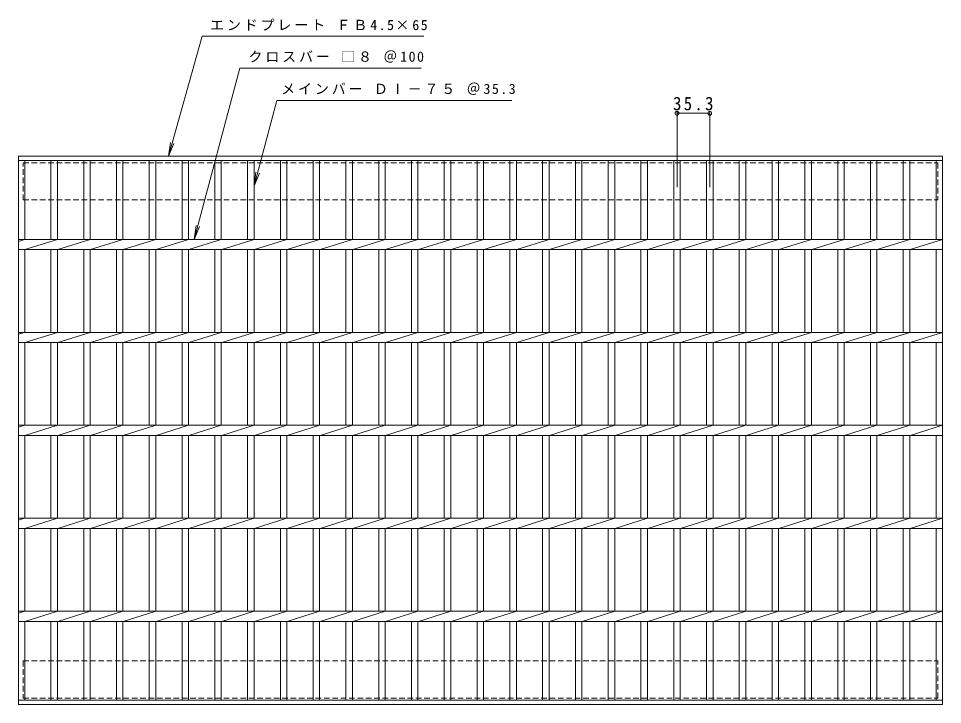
# Model space of a CAD drawing. Units: millimetres, scale not verified. Extents: x -861 to 879, y -687 to 668.
# Drawn here: x -859 to 136, y -70 to 668 of the extents above; entities that cross this region are included whole.
import ezdxf

# ---------------------------------------------------------------- set-up
doc = ezdxf.new("R2010")
doc.units = ezdxf.units.MM
doc.header["$LTSCALE"] = 5
doc.header["$PDMODE"] = 32
doc.header["$PDSIZE"] = 4
doc.linetypes.add('DASHED1', pattern=[1.8, 1.2, -0.6])
for name, color, linetype, lineweight in [('1-1_1-1ﾚｲﾔ', 2, 'Continuous', 9), ('1-2_1-2ﾚｲﾔ', 3, 'Continuous', 9), ('1-4_1-4ﾚｲﾔ', 7, 'Continuous', 9)]:
    doc.layers.add(name, color=color, linetype=linetype, lineweight=lineweight)
doc.styles.add('ＭＳ ゴシック', font='')
doc.styles.get('ＭＳ ゴシック').set_extended_font_data('MS Gothic')

msp = doc.modelspace()

# ---------------------------------------------------------------- linework, layer by layer
at = {"layer": '1-1_1-1ﾚｲﾔ', "linetype": 'DASHED1'}
for p, q in [((-854.394, 472.665), (-854.394, 512.665)), ((-854.394, 472.665), (130.607, 472.665)), ((-854.394, -23.335), (-854.394, -63.335)), ((-854.394, -23.335), (130.607, -23.335))]:
    msp.add_line(p, q, dxfattribs=at)
for points in [[(-854.394, 512.665), (130.607, 512.665), (130.607, 472.665)], [(-854.394, -63.335), (130.607, -63.335), (130.607, -23.335)]]:
    msp.add_lwpolyline(points, dxfattribs=at)
at = {"layer": '1-2_1-2ﾚｲﾔ'}
for p, q in [((-859.393, 519.665), (135.607, 519.665)), ((-859.393, -70.335), (-859.393, 519.665)), ((135.607, 519.665), (135.607, -70.335)), ((-859.393, 515.165), (135.607, 515.165)), ((-852.393, 430.165), (-852.393, 515.165)), ((-824.493, 515.165), (-824.493, 430.165)), ((-817.493, 515.165), (-817.493, 430.165)), ((-789.193, 515.165), (-789.193, 430.165)), ((-782.193, 515.165), (-782.193, 430.165)), ((-753.893, 515.165), (-753.893, 430.165)), ((-746.893, 515.165), (-746.893, 430.165)), ((-718.593, 515.165), (-718.593, 430.165)), ((-711.593, 515.165), (-711.593, 430.165)), ((-683.293, 515.165), (-683.293, 430.165)), ((-676.293, 515.165), (-676.293, 430.165)), ((-647.993, 515.165), (-647.993, 430.165)), ((-640.993, 515.165), (-640.993, 430.165)), ((-612.693, 515.165), (-612.693, 430.165)), ((-605.693, 515.165), (-605.693, 430.165)), ((-577.393, 515.165), (-577.393, 430.165)), ((-570.393, 515.165), (-570.393, 430.165)), ((-542.093, 515.165), (-542.093, 430.165)), ((-535.093, 515.165), (-535.093, 430.165)), ((-506.793, 515.165), (-506.793, 430.165)), ((-499.793, 515.165), (-499.793, 430.165)), ((-471.493, 515.165), (-471.493, 430.165)), ((-464.493, 515.165), (-464.493, 430.165)), ((-436.193, 515.165), (-436.193, 430.165)), ((-429.193, 515.165), (-429.193, 430.165)), ((-400.893, 515.165), (-400.893, 430.165)), ((-393.893, 515.165), (-393.893, 430.165)), ((-365.593, 515.165), (-365.593, 430.165)), ((-358.593, 515.165), (-358.593, 430.165)), ((-330.293, 515.165), (-330.293, 430.165)), ((-323.293, 515.165), (-323.293, 430.165)), ((-294.993, 515.165), (-294.993, 430.165)), ((-287.993, 515.165), (-287.993, 430.165)), ((-259.693, 515.165), (-259.693, 430.165)), ((-252.693, 515.165), (-252.693, 430.165)), ((-224.393, 515.165), (-224.393, 430.165)), ((-217.393, 515.165), (-217.393, 430.165)), ((-189.093, 515.165), (-189.093, 430.165)), ((-182.093, 515.165), (-182.093, 430.165)), ((-153.793, 515.165), (-153.793, 430.165)), ((-146.793, 515.165), (-146.793, 430.165)), ((-118.493, 515.165), (-118.493, 430.165)), ((-111.493, 515.165), (-111.493, 430.165)), ((-83.193, 515.165), (-83.193, 430.165)), ((-76.193, 515.165), (-76.193, 430.165)), ((-47.893, 515.165), (-47.893, 430.165)), ((-40.893, 515.165), (-40.893, 430.165)), ((-12.593, 515.165), (-12.593, 430.165)), ((-5.593, 515.165), (-5.593, 430.165)), ((22.707, 515.165), (22.707, 430.165)), ((29.707, 515.165), (29.707, 430.165)), ((58.007, 515.165), (58.007, 430.165)), ((65.007, 515.165), (65.007, 430.165)), ((93.307, 515.165), (93.307, 430.165)), ((100.307, 515.165), (100.307, 430.165)), ((128.607, 515.165), (128.607, 430.165)), ((-859.393, 430.165), (135.607, 430.165)), ((-859.393, 428.085), (-852.793, 430.165)), ((-852.393, 419.165), (-817.493, 430.165)), ((-817.093, 419.165), (-782.193, 430.165)), ((-781.793, 419.165), (-746.893, 430.165)), ((-746.493, 419.165), (-711.593, 430.165)), ((-711.193, 419.165), (-676.293, 430.165)), ((-675.893, 419.165), (-640.993, 430.165)), ((-640.593, 419.165), (-605.693, 430.165)), ((-605.293, 419.165), (-570.393, 430.165)), ((-569.993, 419.165), (-535.093, 430.165)), ((-534.693, 419.165), (-499.793, 430.165)), ((-499.393, 419.165), (-464.493, 430.165)), ((-464.093, 419.165), (-429.193, 430.165)), ((-428.793, 419.165), (-393.893, 430.165)), ((-393.493, 419.165), (-358.593, 430.165)), ((-358.193, 419.165), (-323.293, 430.165)), ((-322.893, 419.165), (-287.993, 430.165)), ((-287.593, 419.165), (-252.693, 430.165)), ((-252.293, 419.165), (-217.393, 430.165)), ((-216.993, 419.165), (-182.094, 430.165)), ((-181.693, 419.165), (-146.793, 430.165)), ((-146.393, 419.165), (-111.494, 430.165)), ((-111.093, 419.165), (-76.193, 430.165)), ((-75.793, 419.165), (-40.893, 430.165)), ((-40.493, 419.165), (-5.594, 430.165)), ((-5.193, 419.165), (29.707, 430.165)), ((30.107, 419.165), (65.007, 430.165)), ((65.407, 419.165), (100.306, 430.165)), ((100.707, 419.165), (135.606, 430.165)), ((-859.393, 419.165), (135.607, 419.165)), ((-852.393, 330.164), (-852.393, 419.165)), ((-824.493, 419.165), (-824.493, 330.164)), ((-817.493, 419.165), (-817.493, 330.164)), ((-789.193, 419.165), (-789.193, 330.164)), ((-782.193, 419.165), (-782.193, 330.164)), ((-753.893, 419.165), (-753.893, 330.164)), ((-746.893, 419.165), (-746.893, 330.164)), ((-718.593, 419.165), (-718.593, 330.164)), ((-711.593, 419.165), (-711.593, 330.164)), ((-683.293, 419.165), (-683.293, 330.164)), ((-676.293, 419.165), (-676.293, 330.164)), ((-647.993, 419.165), (-647.993, 330.164)), ((-640.993, 419.165), (-640.993, 330.164)), ((-612.693, 419.165), (-612.693, 330.164)), ((-605.693, 419.165), (-605.693, 330.164)), ((-577.393, 419.165), (-577.393, 330.164)), ((-570.393, 419.165), (-570.393, 330.164)), ((-542.093, 419.165), (-542.093, 330.164)), ((-535.093, 419.165), (-535.093, 330.164)), ((-506.793, 419.165), (-506.793, 330.164)), ((-499.793, 419.165), (-499.793, 330.164)), ((-471.493, 419.165), (-471.493, 330.164)), ((-464.493, 419.165), (-464.493, 330.164)), ((-436.193, 419.165), (-436.193, 330.164)), ((-429.193, 419.165), (-429.193, 330.164)), ((-400.893, 419.165), (-400.893, 330.164)), ((-393.893, 419.165), (-393.893, 330.164)), ((-365.593, 419.165), (-365.593, 330.164)), ((-358.593, 419.165), (-358.593, 330.164)), ((-330.293, 419.165), (-330.293, 330.164)), ((-323.293, 419.165), (-323.293, 330.164)), ((-294.993, 419.165), (-294.993, 330.164)), ((-287.993, 419.165), (-287.993, 330.164)), ((-259.693, 419.165), (-259.693, 330.164)), ((-252.693, 419.165), (-252.693, 330.164)), ((-224.393, 419.165), (-224.393, 330.164)), ((-217.393, 419.165), (-217.393, 330.164)), ((-189.093, 419.165), (-189.093, 330.164)), ((-182.093, 419.165), (-182.093, 330.164)), ((-153.793, 419.165), (-153.793, 330.164)), ((-146.793, 419.165), (-146.793, 330.164)), ((-118.493, 419.165), (-118.493, 330.164)), ((-111.493, 419.165), (-111.493, 330.164)), ((-83.193, 419.165), (-83.193, 330.164)), ((-76.193, 419.165), (-76.193, 330.164)), ((-47.893, 419.165), (-47.893, 330.164)), ((-40.893, 419.165), (-40.893, 330.164)), ((-12.593, 419.165), (-12.593, 330.164)), ((-5.593, 419.165), (-5.593, 330.164)), ((22.707, 419.165), (22.707, 330.164)), ((29.707, 419.165), (29.707, 330.164)), ((58.007, 419.165), (58.007, 330.164)), ((65.007, 419.165), (65.007, 330.164)), ((93.307, 419.165), (93.307, 330.164)), ((100.307, 419.165), (100.307, 330.164)), ((128.607, 419.165), (128.607, 330.164)), ((-859.393, 330.165), (135.607, 330.165)), ((-859.393, 328.085), (-852.793, 330.165)), ((-852.393, 319.165), (-817.493, 330.165)), ((-817.093, 319.165), (-782.193, 330.165)), ((-781.793, 319.165), (-746.893, 330.165)), ((-746.493, 319.165), (-711.593, 330.165)), ((-711.193, 319.165), (-676.293, 330.165)), ((-675.893, 319.165), (-640.993, 330.165)), ((-640.593, 319.165), (-605.693, 330.165)), ((-605.293, 319.165), (-570.393, 330.165)), ((-569.993, 319.165), (-535.093, 330.165)), ((-534.693, 319.165), (-499.793, 330.165)), ((-499.393, 319.165), (-464.493, 330.165)), ((-464.093, 319.165), (-429.193, 330.165)), ((-428.793, 319.165), (-393.893, 330.165)), ((-393.493, 319.165), (-358.593, 330.165)), ((-358.193, 319.165), (-323.293, 330.165)), ((-322.893, 319.165), (-287.993, 330.165)), ((-287.593, 319.165), (-252.693, 330.165)), ((-252.293, 319.165), (-217.393, 330.165)), ((-216.993, 319.165), (-182.094, 330.165)), ((-181.693, 319.165), (-146.793, 330.165)), ((-146.393, 319.165), (-111.494, 330.165)), ((-111.093, 319.165), (-76.193, 330.165)), ((-75.793, 319.165), (-40.893, 330.165)), ((-40.493, 319.165), (-5.594, 330.165)), ((-5.193, 319.165), (29.707, 330.165)), ((30.107, 319.165), (65.007, 330.165)), ((65.407, 319.165), (100.306, 330.165)), ((100.707, 319.165), (135.606, 330.165)), ((-859.393, 319.165), (135.607, 319.165)), ((-852.393, 230.164), (-852.393, 319.165)), ((-824.493, 319.165), (-824.493, 230.164)), ((-817.493, 319.165), (-817.493, 230.164)), ((-789.193, 319.165), (-789.193, 230.164)), ((-782.193, 319.165), (-782.193, 230.164)), ((-753.893, 319.165), (-753.893, 230.164)), ((-746.893, 319.165), (-746.893, 230.164)), ((-718.593, 319.165), (-718.593, 230.164)), ((-711.593, 319.165), (-711.593, 230.164)), ((-683.293, 319.165), (-683.293, 230.164)), ((-676.293, 319.165), (-676.293, 230.164)), ((-647.993, 319.165), (-647.993, 230.164)), ((-640.993, 319.165), (-640.993, 230.164)), ((-612.693, 319.165), (-612.693, 230.164)), ((-605.693, 319.165), (-605.693, 230.164)), ((-577.393, 319.165), (-577.393, 230.164)), ((-570.393, 319.165), (-570.393, 230.164)), ((-542.093, 319.165), (-542.093, 230.164)), ((-535.093, 319.165), (-535.093, 230.164)), ((-506.793, 319.165), (-506.793, 230.164)), ((-499.793, 319.165), (-499.793, 230.164)), ((-471.493, 319.165), (-471.493, 230.164)), ((-464.493, 319.165), (-464.493, 230.164)), ((-436.193, 319.165), (-436.193, 230.164)), ((-429.193, 319.165), (-429.193, 230.164)), ((-400.893, 319.165), (-400.893, 230.164)), ((-393.893, 319.165), (-393.893, 230.164)), ((-365.593, 319.165), (-365.593, 230.164)), ((-358.593, 319.165), (-358.593, 230.164)), ((-330.293, 319.165), (-330.293, 230.164)), ((-323.293, 319.165), (-323.293, 230.164)), ((-294.993, 319.165), (-294.993, 230.164)), ((-287.993, 319.165), (-287.993, 230.164)), ((-259.693, 319.165), (-259.693, 230.164)), ((-252.693, 319.165), (-252.693, 230.164)), ((-224.393, 319.165), (-224.393, 230.164)), ((-217.393, 319.165), (-217.393, 230.164)), ((-189.093, 319.165), (-189.093, 230.164)), ((-182.093, 319.165), (-182.093, 230.164)), ((-153.793, 319.165), (-153.793, 230.164)), ((-146.793, 319.165), (-146.793, 230.164)), ((-118.493, 319.165), (-118.493, 230.164)), ((-111.493, 319.165), (-111.493, 230.164)), ((-83.193, 319.165), (-83.193, 230.164)), ((-76.193, 319.165), (-76.193, 230.164)), ((-47.893, 319.165), (-47.893, 230.164)), ((-40.893, 319.165), (-40.893, 230.164)), ((-12.593, 319.165), (-12.593, 230.164)), ((-5.593, 319.165), (-5.593, 230.164)), ((22.707, 319.165), (22.707, 230.164)), ((29.707, 319.165), (29.707, 230.164)), ((58.007, 319.165), (58.007, 230.164)), ((65.007, 319.165), (65.007, 230.164)), ((93.307, 319.165), (93.307, 230.164)), ((100.307, 319.165), (100.307, 230.164)), ((128.607, 319.165), (128.607, 230.164)), ((-859.393, 230.165), (135.607, 230.165)), ((-859.393, 228.085), (-852.793, 230.165)), ((-852.393, 219.165), (-817.493, 230.165)), ((-817.093, 219.165), (-782.193, 230.165)), ((-781.793, 219.165), (-746.893, 230.165)), ((-746.493, 219.165), (-711.593, 230.165)), ((-711.193, 219.165), (-676.293, 230.165)), ((-675.893, 219.165), (-640.993, 230.165)), ((-640.593, 219.165), (-605.693, 230.165)), ((-605.293, 219.165), (-570.393, 230.165)), ((-569.993, 219.165), (-535.093, 230.165)), ((-534.693, 219.165), (-499.793, 230.165)), ((-499.393, 219.165), (-464.493, 230.165)), ((-464.093, 219.165), (-429.193, 230.165)), ((-428.793, 219.165), (-393.893, 230.165)), ((-393.493, 219.165), (-358.593, 230.165)), ((-358.193, 219.165), (-323.293, 230.165)), ((-322.893, 219.165), (-287.993, 230.165)), ((-287.593, 219.165), (-252.693, 230.165)), ((-252.293, 219.165), (-217.393, 230.165)), ((-216.993, 219.165), (-182.094, 230.165)), ((-181.693, 219.165), (-146.793, 230.165)), ((-146.393, 219.165), (-111.494, 230.165)), ((-111.093, 219.165), (-76.193, 230.165)), ((-75.793, 219.165), (-40.893, 230.165)), ((-40.493, 219.165), (-5.594, 230.165)), ((-5.193, 219.165), (29.707, 230.165)), ((30.107, 219.165), (65.007, 230.165)), ((65.407, 219.165), (100.306, 230.165)), ((100.707, 219.165), (135.606, 230.165)), ((-859.393, 219.165), (135.607, 219.165)), ((-852.393, 130.164), (-852.393, 219.165)), ((-824.493, 219.165), (-824.493, 130.164)), ((-817.493, 219.165), (-817.493, 130.164)), ((-789.193, 219.165), (-789.193, 130.164)), ((-782.193, 219.165), (-782.193, 130.164)), ((-753.893, 219.165), (-753.893, 130.164)), ((-746.893, 219.165), (-746.893, 130.164)), ((-718.593, 219.165), (-718.593, 130.164)), ((-711.593, 219.165), (-711.593, 130.164)), ((-683.293, 219.165), (-683.293, 130.164)), ((-676.293, 219.165), (-676.293, 130.164)), ((-647.993, 219.165), (-647.993, 130.164)), ((-640.993, 219.165), (-640.993, 130.164)), ((-612.693, 219.165), (-612.693, 130.164)), ((-605.693, 219.165), (-605.693, 130.164)), ((-577.393, 219.165), (-577.393, 130.164)), ((-570.393, 219.165), (-570.393, 130.164)), ((-542.093, 219.165), (-542.093, 130.164)), ((-535.093, 219.165), (-535.093, 130.164)), ((-506.793, 219.165), (-506.793, 130.164)), ((-499.793, 219.165), (-499.793, 130.164)), ((-471.493, 219.165), (-471.493, 130.164)), ((-464.493, 219.165), (-464.493, 130.164)), ((-436.193, 219.165), (-436.193, 130.164)), ((-429.193, 219.165), (-429.193, 130.164)), ((-400.893, 219.165), (-400.893, 130.164)), ((-393.893, 219.165), (-393.893, 130.164)), ((-365.593, 219.165), (-365.593, 130.164)), ((-358.593, 219.165), (-358.593, 130.164)), ((-330.293, 219.165), (-330.293, 130.164)), ((-323.293, 219.165), (-323.293, 130.164)), ((-294.993, 219.165), (-294.993, 130.164)), ((-287.993, 219.165), (-287.993, 130.164)), ((-259.693, 219.165), (-259.693, 130.164)), ((-252.693, 219.165), (-252.693, 130.164)), ((-224.393, 219.165), (-224.393, 130.164)), ((-217.393, 219.165), (-217.393, 130.164)), ((-189.093, 219.165), (-189.093, 130.164)), ((-182.093, 219.165), (-182.093, 130.164)), ((-153.793, 219.165), (-153.793, 130.164)), ((-146.793, 219.165), (-146.793, 130.164)), ((-118.493, 219.165), (-118.493, 130.164)), ((-111.493, 219.165), (-111.493, 130.164)), ((-83.193, 219.165), (-83.193, 130.164)), ((-76.193, 219.165), (-76.193, 130.164)), ((-47.893, 219.165), (-47.893, 130.164)), ((-40.893, 219.165), (-40.893, 130.164)), ((-12.593, 219.165), (-12.593, 130.164)), ((-5.593, 219.165), (-5.593, 130.164)), ((22.707, 219.165), (22.707, 130.164)), ((29.707, 219.165), (29.707, 130.164)), ((58.007, 219.165), (58.007, 130.164)), ((65.007, 219.165), (65.007, 130.164)), ((93.307, 219.165), (93.307, 130.164)), ((100.307, 219.165), (100.307, 130.164)), ((128.607, 219.165), (128.607, 130.164)), ((-859.393, 130.165), (135.607, 130.165)), ((-859.393, 128.085), (-852.793, 130.165)), ((-852.393, 119.165), (-817.493, 130.165)), ((-817.093, 119.165), (-782.193, 130.165)), ((-781.793, 119.165), (-746.893, 130.165)), ((-746.493, 119.165), (-711.593, 130.165)), ((-711.193, 119.165), (-676.293, 130.165)), ((-675.893, 119.165), (-640.993, 130.165)), ((-640.593, 119.165), (-605.693, 130.165)), ((-605.293, 119.165), (-570.393, 130.165)), ((-569.993, 119.165), (-535.093, 130.165)), ((-534.693, 119.165), (-499.793, 130.165)), ((-499.393, 119.165), (-464.493, 130.165)), ((-464.093, 119.165), (-429.193, 130.165)), ((-428.793, 119.165), (-393.893, 130.165)), ((-393.493, 119.165), (-358.593, 130.165)), ((-358.193, 119.165), (-323.293, 130.165)), ((-322.893, 119.165), (-287.993, 130.165)), ((-287.593, 119.165), (-252.693, 130.165)), ((-252.293, 119.165), (-217.393, 130.165)), ((-216.993, 119.165), (-182.094, 130.165)), ((-181.693, 119.165), (-146.793, 130.165)), ((-146.393, 119.165), (-111.494, 130.165)), ((-111.093, 119.165), (-76.193, 130.165)), ((-75.793, 119.165), (-40.893, 130.165)), ((-40.493, 119.165), (-5.594, 130.165)), ((-5.193, 119.165), (29.707, 130.165)), ((30.107, 119.165), (65.007, 130.165)), ((65.407, 119.165), (100.306, 130.165)), ((100.707, 119.165), (135.606, 130.165)), ((-859.393, 119.165), (135.607, 119.165)), ((-852.393, 30.164), (-852.393, 119.165)), ((-824.493, 119.165), (-824.493, 30.164)), ((-817.493, 119.165), (-817.493, 30.164)), ((-789.193, 119.165), (-789.193, 30.164)), ((-782.193, 119.165), (-782.193, 30.164)), ((-753.893, 119.165), (-753.893, 30.164)), ((-746.893, 119.165), (-746.893, 30.164)), ((-718.593, 119.165), (-718.593, 30.164)), ((-711.593, 119.165), (-711.593, 30.164)), ((-683.293, 119.165), (-683.293, 30.164)), ((-676.293, 119.165), (-676.293, 30.164)), ((-647.993, 119.165), (-647.993, 30.164)), ((-640.993, 119.165), (-640.993, 30.164)), ((-612.693, 119.165), (-612.693, 30.164)), ((-605.693, 119.165), (-605.693, 30.164)), ((-577.393, 119.165), (-577.393, 30.164)), ((-570.393, 119.165), (-570.393, 30.164)), ((-542.093, 119.165), (-542.093, 30.164)), ((-535.093, 119.165), (-535.093, 30.164)), ((-506.793, 119.165), (-506.793, 30.164)), ((-499.793, 119.165), (-499.793, 30.164)), ((-471.493, 119.165), (-471.493, 30.164)), ((-464.493, 119.165), (-464.493, 30.164)), ((-436.193, 119.165), (-436.193, 30.164)), ((-429.193, 119.165), (-429.193, 30.164)), ((-400.893, 119.165), (-400.893, 30.164)), ((-393.893, 119.165), (-393.893, 30.164)), ((-365.593, 119.165), (-365.593, 30.164)), ((-358.593, 119.165), (-358.593, 30.164)), ((-330.293, 119.165), (-330.293, 30.164)), ((-323.293, 119.165), (-323.293, 30.164)), ((-294.993, 119.165), (-294.993, 30.164)), ((-287.993, 119.165), (-287.993, 30.164)), ((-259.693, 119.165), (-259.693, 30.164)), ((-252.693, 119.165), (-252.693, 30.164)), ((-224.393, 119.165), (-224.393, 30.164)), ((-217.393, 119.165), (-217.393, 30.164)), ((-189.093, 119.165), (-189.093, 30.164)), ((-182.093, 119.165), (-182.093, 30.164)), ((-153.793, 119.165), (-153.793, 30.164)), ((-146.793, 119.165), (-146.793, 30.164)), ((-118.493, 119.165), (-118.493, 30.164)), ((-111.493, 119.165), (-111.493, 30.164)), ((-83.193, 119.165), (-83.193, 30.164)), ((-76.193, 119.165), (-76.193, 30.164)), ((-47.893, 119.165), (-47.893, 30.164)), ((-40.893, 119.165), (-40.893, 30.164)), ((-12.593, 119.165), (-12.593, 30.164)), ((-5.593, 119.165), (-5.593, 30.164)), ((22.707, 119.165), (22.707, 30.164)), ((29.707, 119.165), (29.707, 30.164)), ((58.007, 119.165), (58.007, 30.164)), ((65.007, 119.165), (65.007, 30.164)), ((93.307, 119.165), (93.307, 30.164)), ((100.307, 119.165), (100.307, 30.164)), ((128.607, 119.165), (128.607, 30.164)), ((-859.393, 30.165), (135.607, 30.165)), ((-859.393, 28.085), (-852.793, 30.165)), ((-852.393, 19.165), (-817.493, 30.165)), ((-817.093, 19.165), (-782.193, 30.165)), ((-781.793, 19.165), (-746.893, 30.165)), ((-746.493, 19.165), (-711.593, 30.165)), ((-711.193, 19.165), (-676.293, 30.165)), ((-675.893, 19.165), (-640.993, 30.165)), ((-640.593, 19.165), (-605.693, 30.165)), ((-605.293, 19.165), (-570.393, 30.165)), ((-569.993, 19.165), (-535.093, 30.165)), ((-534.693, 19.165), (-499.793, 30.165)), ((-499.393, 19.165), (-464.493, 30.165)), ((-464.093, 19.165), (-429.193, 30.165)), ((-428.793, 19.165), (-393.893, 30.165)), ((-393.493, 19.165), (-358.593, 30.165)), ((-358.193, 19.165), (-323.293, 30.165)), ((-322.893, 19.165), (-287.993, 30.165)), ((-287.593, 19.165), (-252.693, 30.165)), ((-252.293, 19.165), (-217.393, 30.165)), ((-216.993, 19.165), (-182.094, 30.165)), ((-181.693, 19.165), (-146.793, 30.165)), ((-146.393, 19.165), (-111.494, 30.165)), ((-111.093, 19.165), (-76.193, 30.165)), ((-75.793, 19.165), (-40.893, 30.165)), ((-40.493, 19.165), (-5.594, 30.165)), ((-5.193, 19.165), (29.707, 30.165)), ((30.107, 19.165), (65.007, 30.165)), ((65.407, 19.165), (100.306, 30.165)), ((100.707, 19.165), (135.606, 30.165)), ((-859.393, 19.165), (135.607, 19.165)), ((-852.393, -65.835), (-852.393, 19.165)), ((-824.493, 19.165), (-824.493, -65.835)), ((-817.493, 19.165), (-817.493, -65.835)), ((-789.193, 19.165), (-789.193, -65.835)), ((-782.193, 19.165), (-782.193, -65.835)), ((-753.893, 19.165), (-753.893, -65.835)), ((-746.893, 19.165), (-746.893, -65.835)), ((-718.593, 19.165), (-718.593, -65.835)), ((-711.593, 19.165), (-711.593, -65.835)), ((-683.293, 19.165), (-683.293, -65.835)), ((-676.293, 19.165), (-676.293, -65.835)), ((-647.993, 19.165), (-647.993, -65.835)), ((-640.993, 19.165), (-640.993, -65.835)), ((-612.693, 19.165), (-612.693, -65.835)), ((-605.693, 19.165), (-605.693, -65.835)), ((-577.393, 19.165), (-577.393, -65.835)), ((-570.393, 19.165), (-570.393, -65.835)), ((-542.093, 19.165), (-542.093, -65.835)), ((-535.093, 19.165), (-535.093, -65.835)), ((-506.793, 19.165), (-506.793, -65.835)), ((-499.793, 19.165), (-499.793, -65.835)), ((-471.493, 19.165), (-471.493, -65.835)), ((-464.493, 19.165), (-464.493, -65.835)), ((-436.193, 19.165), (-436.193, -65.835)), ((-429.193, 19.165), (-429.193, -65.835)), ((-400.893, 19.165), (-400.893, -65.835)), ((-393.893, 19.165), (-393.893, -65.835)), ((-365.593, 19.165), (-365.593, -65.835)), ((-358.593, 19.165), (-358.593, -65.835)), ((-330.293, 19.165), (-330.293, -65.835)), ((-323.293, 19.165), (-323.293, -65.835)), ((-294.993, 19.165), (-294.993, -65.835)), ((-287.993, 19.165), (-287.993, -65.835)), ((-259.693, 19.165), (-259.693, -65.835)), ((-252.693, 19.165), (-252.693, -65.835)), ((-224.393, 19.165), (-224.393, -65.835)), ((-217.393, 19.165), (-217.393, -65.835)), ((-189.093, 19.165), (-189.093, -65.835)), ((-182.093, 19.165), (-182.093, -65.835)), ((-153.793, 19.165), (-153.793, -65.835)), ((-146.793, 19.165), (-146.793, -65.835)), ((-118.493, 19.165), (-118.493, -65.835)), ((-111.493, 19.165), (-111.493, -65.835)), ((-83.193, 19.165), (-83.193, -65.835)), ((-76.193, 19.165), (-76.193, -65.835)), ((-47.893, 19.165), (-47.893, -65.835)), ((-40.893, 19.165), (-40.893, -65.835)), ((-12.593, 19.165), (-12.593, -65.835)), ((-5.593, 19.165), (-5.593, -65.835)), ((22.707, 19.165), (22.707, -65.835)), ((29.707, 19.165), (29.707, -65.835)), ((58.007, 19.165), (58.007, -65.835)), ((65.007, 19.165), (65.007, -65.835)), ((93.307, 19.165), (93.307, -65.835)), ((100.307, 19.165), (100.307, -65.835)), ((128.607, 19.165), (128.607, -65.835)), ((135.607, -65.835), (-859.393, -65.835)), ((135.607, -70.335), (-859.393, -70.335))]:
    msp.add_line(p, q, dxfattribs=at)
at = {"layer": '1-4_1-4ﾚｲﾔ'}
for p, q in [((-670.182, 430.165), (-621.147, 614.352)), ((-621.147, 614.352), (-425.945, 614.352)), ((-605.693, 487.665), (-581.042, 579.665)), ((-581.042, 579.665), (-328.324, 579.665)), ((-150.293, 486.496), (-150.293, 567.399)), ((-114.993, 486.496), (-114.993, 567.399)), ((-150.293, 565.899), (-114.993, 565.899)), ((-697.759, 519.665), (-695.801, 534.537)), ((-697.759, 519.665), (-692.018, 533.523)), ((-605.693, 487.665), (-603.735, 502.537)), ((-605.693, 487.665), (-599.953, 501.523)), ((-670.182, 430.165), (-668.224, 445.037)), ((-670.182, 430.165), (-664.441, 444.023))]:
    msp.add_line(p, q, dxfattribs=at)
msp.add_lwpolyline([(-697.759, 519.665), (-661.492, 648.816), (-422.827, 648.816)], dxfattribs=at)
for p in [(-150.293, 565.899), (-114.993, 565.899)]:
    msp.add_point(p, dxfattribs=at)

# ---------------------------------------------------------------- texts
at = {"layer": '1-4_1-4ﾚｲﾔ', "char_height": 11, "attachment_point": 7, "style": 'ＭＳ ゴシック'}
for s, insert in [('\\T1.21;エンドプレート\\~ＦＢ4.5×65', (-653.053, 654.816)), ('\\T1.21;クロスバー\\~□８\\~＠100', (-611.71, 620.351)), ('\\T1.21;メインバー\\~ＤⅠ－７５\\~＠35.3', (-576.486, 585.665))]:
    msp.add_mtext(s, dxfattribs=dict(at, insert=insert))
at = {"layer": '1-4_1-4ﾚｲﾔ', "color": 2, "insert": (-154.518, 568.899), "char_height": 14.66, "attachment_point": 7, "style": 'ＭＳ ゴシック'}
msp.add_mtext('\\T1.28;\\W0.9;35.3', dxfattribs=at)

doc.saveas('drawing.dxf')
